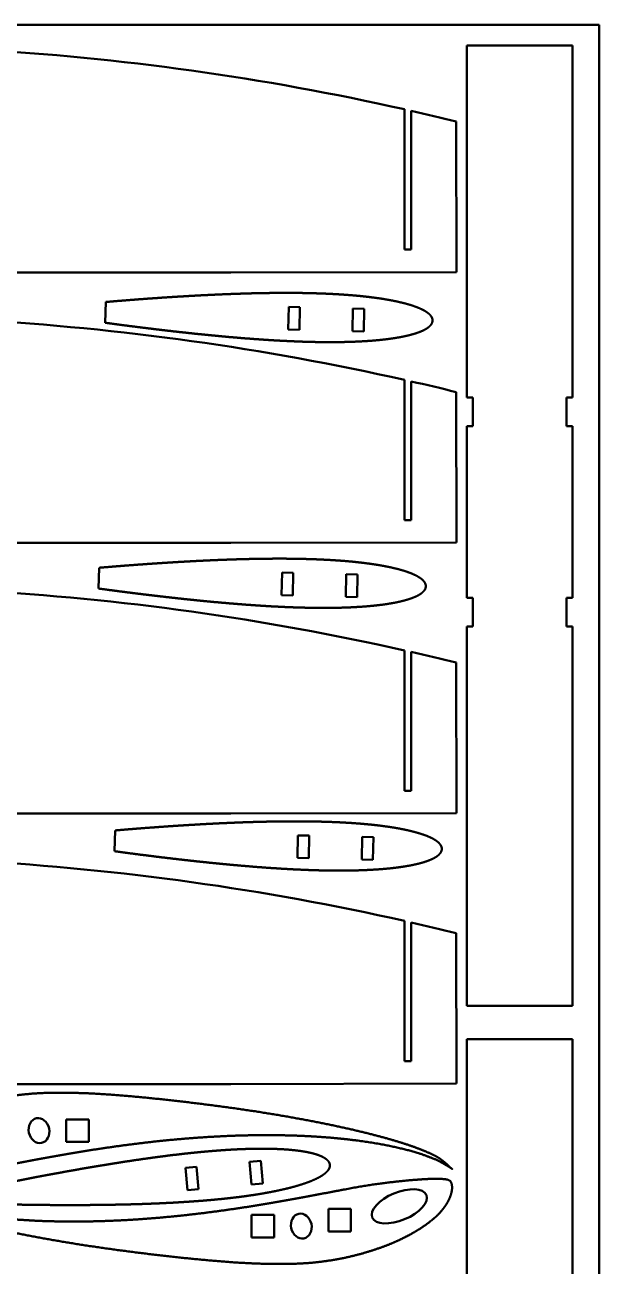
# Model space of a CAD drawing. Header units: millimetres. Extents: x -123 to 777, y 0 to 1570.
# Drawn here: x 522 to 777, y 1019 to 1570 of the extents above; entities that cross this region are included whole.
import ezdxf

# ---------------------------------------------------------------- set-up
doc = ezdxf.new("R2010")
doc.units = ezdxf.units.MM
doc.layers.add('Visible (ISO)', color=7, linetype='Continuous', lineweight=50)

msp = doc.modelspace()

# ---------------------------------------------------------------- linework, layer by layer
at = {"layer": 'Visible (ISO)'}
for p, q in [((776.99, 1569.93), (-123.01, 1569.93)), ((776.99, 669.93), (776.99, 1569.93)), ((718.39, 1560.79), (765.11, 1560.79)), ((718.39, 1404.67), (718.39, 1560.79)), ((765.11, 1560.79), (765.11, 1404.67)), ((690.65, 1532.46), (690.65, 1470.23)), ((693.65, 1470.23), (693.65, 1531.78)), ((713.61, 1527.04), (713.73, 1460.27)), ((690.65, 1470.23), (693.65, 1470.23)), ((613.73, 1460.09), (457.61, 1460.09)), ((713.73, 1460.27), (613.73, 1460.09)), ((558.03, 1437.77), (558.27, 1446.99)), ((639.34, 1444.81), (639.09, 1434.81)), ((644.34, 1444.69), (639.34, 1444.81)), ((644.09, 1434.69), (644.34, 1444.69)), ((667.85, 1444.09), (667.6, 1434.1)), ((672.85, 1443.97), (667.85, 1444.09)), ((672.6, 1433.97), (672.85, 1443.97)), ((639.09, 1434.81), (644.09, 1434.69)), ((667.6, 1434.1), (672.6, 1433.97)), ((690.65, 1412.46), (690.65, 1350.23)), ((693.65, 1350.23), (693.65, 1411.78)), ((713.61, 1407.04), (713.73, 1340.27)), ((720.97, 1404.67), (718.39, 1404.67)), ((720.97, 1391.97), (720.97, 1404.67)), ((762.53, 1404.67), (762.53, 1391.97)), ((765.11, 1404.67), (762.53, 1404.67)), ((718.39, 1391.97), (720.97, 1391.97)), ((718.39, 1315.77), (718.39, 1391.97)), ((762.53, 1391.97), (765.11, 1391.97)), ((765.11, 1391.97), (765.11, 1315.77)), ((690.65, 1350.23), (693.65, 1350.23)), ((613.73, 1340.09), (457.61, 1340.09)), ((713.73, 1340.27), (613.73, 1340.09)), ((555.07, 1319.89), (555.3, 1329.11)), ((636.38, 1326.93), (636.13, 1316.93)), ((641.37, 1326.8), (636.38, 1326.93)), ((641.12, 1316.8), (641.37, 1326.8)), ((664.89, 1326.21), (664.63, 1316.21)), ((669.88, 1326.09), (664.89, 1326.21)), ((669.63, 1316.09), (669.88, 1326.09)), ((636.13, 1316.93), (641.12, 1316.8)), ((664.63, 1316.21), (669.63, 1316.09)), ((720.97, 1315.77), (718.39, 1315.77)), ((720.97, 1303.07), (720.97, 1315.77)), ((762.53, 1315.77), (762.53, 1303.07)), ((765.11, 1315.77), (762.53, 1315.77)), ((718.39, 1303.07), (720.97, 1303.07)), ((718.39, 1134.72), (718.39, 1303.07)), ((762.53, 1303.07), (765.11, 1303.07)), ((765.11, 1303.07), (765.11, 1134.72)), ((690.65, 1292.46), (690.65, 1230.23)), ((693.65, 1230.23), (693.65, 1291.78)), ((713.61, 1287.04), (713.73, 1220.27)), ((690.65, 1230.23), (693.65, 1230.23)), ((613.73, 1220.09), (457.61, 1220.09)), ((713.73, 1220.27), (613.73, 1220.09)), ((562.15, 1203.37), (562.38, 1212.59)), ((643.46, 1210.41), (643.21, 1200.41)), ((648.46, 1210.28), (643.46, 1210.41)), ((648.2, 1200.28), (648.46, 1210.28)), ((671.97, 1209.69), (671.72, 1199.69)), ((676.97, 1209.56), (671.97, 1209.69)), ((676.71, 1199.57), (676.97, 1209.56)), ((643.21, 1200.41), (648.2, 1200.28)), ((671.72, 1199.69), (676.71, 1199.57)), ((690.65, 1172.46), (690.65, 1110.23)), ((693.65, 1110.23), (693.65, 1171.78)), ((713.61, 1167.04), (713.73, 1100.27)), ((765.11, 1134.72), (718.39, 1134.72)), ((718.39, 1119.93), (765.11, 1119.93)), ((718.39, 963.81), (718.39, 1119.93)), ((765.11, 1119.93), (765.11, 963.81)), ((690.65, 1110.23), (693.65, 1110.23)), ((613.73, 1100.09), (457.61, 1100.09)), ((713.73, 1100.27), (613.73, 1100.09)), ((550.75, 1084.44), (540.75, 1084.44)), ((540.75, 1084.44), (540.75, 1074.44)), ((550.75, 1074.44), (550.75, 1084.44)), ((540.75, 1074.44), (550.75, 1074.44)), ((598.53, 1063.43), (593.55, 1062.99)), ((593.55, 1062.99), (594.44, 1053.03)), ((599.42, 1053.47), (598.53, 1063.43)), ((626.93, 1065.97), (621.95, 1065.53)), ((621.95, 1065.53), (622.84, 1055.57)), ((627.82, 1056.01), (626.93, 1065.97)), ((594.44, 1053.03), (599.42, 1053.47)), ((622.84, 1055.57), (627.82, 1056.01)), ((632.85, 1042.09), (622.85, 1042.09)), ((622.85, 1042.09), (622.85, 1032.09)), ((632.85, 1032.09), (632.85, 1042.09)), ((666.93, 1044.75), (656.93, 1044.75)), ((656.93, 1044.75), (656.93, 1034.75)), ((666.93, 1034.75), (666.93, 1044.75)), ((622.85, 1032.09), (632.85, 1032.09)), ((656.93, 1034.75), (666.93, 1034.75))]:
    msp.add_line(p, q, dxfattribs=at)
for centre, start, end in [((435.97, 402.69), 77.29628, 86.79636), ((435.97, 402.69), 76.129, 77.14409), ((435.97, 282.69), 77.29628, 86.79636), ((435.97, 282.69), 76.129, 77.14409), ((435.97, 162.69), 77.29628, 86.79636), ((435.97, 162.69), 76.129, 77.14409), ((435.97, 42.69), 77.29628, 86.79636), ((435.97, 42.69), 76.129, 77.14409)]:
    msp.add_arc(centre, 1158.12, start, end, dxfattribs=at)
for centre, major_axis, ratio in [((528.66, 1079.44), (1.15, -5.46), 0.817733), ((688.39, 1045.86), (-12.02, -4.98), 0.475362), ((644.93, 1037.09), (-1.15, 5.46), 0.817733)]:
    msp.add_ellipse(centre, major_axis=major_axis, ratio=ratio, dxfattribs=at)
for points, degree, knots in [([(558.27, 1446.99), (558.8, 1447.04), (560.21, 1447.16), (562.55, 1447.36), (565.85, 1447.63), (569.61, 1447.92), (573.46, 1448.22), (577.41, 1448.51), (581.44, 1448.79), (585.55, 1449.07), (589.72, 1449.33), (593.94, 1449.59), (598.21, 1449.83), (602.52, 1450.05), (606.85, 1450.26), (611.2, 1450.45), (615.55, 1450.61), (619.89, 1450.75), (624.22, 1450.87), (628.52, 1450.95), (632.79, 1451.01), (637.01, 1451.04), (641.17, 1451.03), (645.27, 1450.99), (649.29, 1450.91), (653.23, 1450.79), (657.07, 1450.63), (660.81, 1450.44), (664.44, 1450.2), (667.95, 1449.93), (671.33, 1449.62), (674.58, 1449.26), (677.68, 1448.87), (680.63, 1448.45), (683.42, 1447.98), (686.05, 1447.49), (688.51, 1446.96), (690.79, 1446.4), (692.89, 1445.81), (694.8, 1445.2), (696.53, 1444.56), (698.06, 1443.9), (699.39, 1443.23), (700.53, 1442.53), (701.47, 1441.82), (702.2, 1441.08), (702.74, 1440.32), (703.06, 1439.54), (703.15, 1438.74), (703.02, 1437.94), (702.66, 1437.18), (702.09, 1436.44), (701.31, 1435.75), (700.34, 1435.08), (699.17, 1434.44), (697.8, 1433.83), (696.24, 1433.25), (694.49, 1432.7), (692.54, 1432.19), (690.42, 1431.71), (688.11, 1431.26), (685.63, 1430.86), (682.98, 1430.49), (680.17, 1430.17), (677.2, 1429.89), (674.09, 1429.66), (670.83, 1429.47), (667.44, 1429.33), (663.92, 1429.23), (660.28, 1429.18), (656.53, 1429.17), (652.69, 1429.21), (648.75, 1429.29), (644.73, 1429.41), (640.63, 1429.58), (636.47, 1429.78), (632.26, 1430.01), (628, 1430.29), (623.71, 1430.59), (619.39, 1430.92), (615.06, 1431.28), (610.72, 1431.66), (606.39, 1432.07), (602.08, 1432.49), (597.79, 1432.93), (593.54, 1433.39), (589.33, 1433.85), (585.18, 1434.33), (581.09, 1434.81), (577.08, 1435.3), (573.15, 1435.79), (569.31, 1436.27), (565.58, 1436.76), (562.3, 1437.19), (559.97, 1437.51), (558.56, 1437.7), (558.03, 1437.77)], 4, [0.1162186, 0.1162186, 0.1162186, 0.1162186, 0.1162186, 0.1216716, 0.1306685, 0.1398079, 0.1490772, 0.1584637, 0.1679549, 0.1775388, 0.1872032, 0.1969361, 0.2067257, 0.2165603, 0.226428, 0.2363173, 0.2462166, 0.2561142, 0.2659987, 0.2758584, 0.2856819, 0.2954577, 0.3051742, 0.3148198, 0.3243831, 0.3338524, 0.343216, 0.3524623, 0.3615794, 0.3705553, 0.3793781, 0.3880354, 0.3965147, 0.4048035, 0.4128887, 0.420757, 0.4283948, 0.4357882, 0.4429226, 0.4497836, 0.4563564, 0.4626268, 0.4685814, 0.47421, 0.4795081, 0.4844828, 0.4891614, 0.4936018, 0.4978859, 0.5021141, 0.5063982, 0.5108386, 0.5155172, 0.5204919, 0.52579, 0.5314186, 0.5373732, 0.5436436, 0.5502164, 0.5570774, 0.5642118, 0.5716052, 0.579243, 0.5871113, 0.5951965, 0.6034853, 0.6119646, 0.6206219, 0.6294447, 0.6384206, 0.6475377, 0.656784, 0.6661476, 0.6756169, 0.6851802, 0.6948258, 0.7045423, 0.7143181, 0.7241416, 0.7340013, 0.7438858, 0.7537834, 0.7636827, 0.773572, 0.7834397, 0.7932743, 0.8030639, 0.8127968, 0.8224612, 0.8320451, 0.8415363, 0.8509228, 0.8601921, 0.8693315, 0.8783284, 0.8837814, 0.8837814, 0.8837814, 0.8837814, 0.8837814]), ([(555.3, 1329.11), (555.83, 1329.15), (557.25, 1329.27), (559.59, 1329.47), (562.89, 1329.74), (566.64, 1330.04), (570.5, 1330.33), (574.45, 1330.62), (578.48, 1330.91), (582.58, 1331.18), (586.75, 1331.45), (590.98, 1331.7), (595.25, 1331.94), (599.56, 1332.17), (603.89, 1332.37), (608.23, 1332.56), (612.58, 1332.73), (616.93, 1332.87), (621.25, 1332.98), (625.56, 1333.07), (629.82, 1333.13), (634.04, 1333.15), (638.21, 1333.15), (642.3, 1333.1), (646.33, 1333.02), (650.27, 1332.9), (654.11, 1332.75), (657.85, 1332.55), (661.48, 1332.32), (664.99, 1332.05), (668.37, 1331.73), (671.62, 1331.38), (674.72, 1330.99), (677.67, 1330.56), (680.46, 1330.1), (683.09, 1329.6), (685.54, 1329.07), (687.82, 1328.52), (689.92, 1327.93), (691.84, 1327.32), (693.56, 1326.68), (695.09, 1326.02), (696.43, 1325.34), (697.57, 1324.65), (698.5, 1323.93), (699.24, 1323.2), (699.77, 1322.44), (700.09, 1321.66), (700.19, 1320.85), (700.05, 1320.06), (699.7, 1319.29), (699.12, 1318.56), (698.35, 1317.86), (697.38, 1317.2), (696.21, 1316.56), (694.84, 1315.95), (693.28, 1315.37), (691.52, 1314.82), (689.58, 1314.3), (687.45, 1313.82), (685.15, 1313.38), (682.67, 1312.97), (680.02, 1312.61), (677.21, 1312.29), (674.24, 1312.01), (671.12, 1311.78), (667.86, 1311.59), (664.47, 1311.44), (660.95, 1311.35), (657.32, 1311.29), (653.57, 1311.29), (649.72, 1311.33), (645.78, 1311.41), (641.76, 1311.53), (637.67, 1311.69), (633.51, 1311.89), (629.29, 1312.13), (625.04, 1312.4), (620.74, 1312.7), (616.43, 1313.04), (612.1, 1313.4), (607.76, 1313.78), (603.43, 1314.19), (599.12, 1314.61), (594.83, 1315.05), (590.57, 1315.5), (586.37, 1315.97), (582.21, 1316.45), (578.13, 1316.93), (574.11, 1317.41), (570.19, 1317.9), (566.35, 1318.39), (562.62, 1318.87), (559.33, 1319.31), (557.01, 1319.62), (555.6, 1319.82), (555.07, 1319.89)], 4, [0.1162186, 0.1162186, 0.1162186, 0.1162186, 0.1162186, 0.1216716, 0.1306685, 0.1398079, 0.1490772, 0.1584637, 0.1679549, 0.1775388, 0.1872032, 0.1969361, 0.2067257, 0.2165603, 0.226428, 0.2363173, 0.2462166, 0.2561142, 0.2659987, 0.2758584, 0.2856819, 0.2954577, 0.3051742, 0.3148198, 0.3243831, 0.3338524, 0.343216, 0.3524623, 0.3615794, 0.3705553, 0.3793781, 0.3880354, 0.3965147, 0.4048035, 0.4128887, 0.420757, 0.4283948, 0.4357882, 0.4429226, 0.4497836, 0.4563564, 0.4626268, 0.4685814, 0.47421, 0.4795081, 0.4844828, 0.4891614, 0.4936018, 0.4978859, 0.5021141, 0.5063982, 0.5108386, 0.5155172, 0.5204919, 0.52579, 0.5314186, 0.5373732, 0.5436436, 0.5502164, 0.5570774, 0.5642118, 0.5716052, 0.579243, 0.5871113, 0.5951965, 0.6034853, 0.6119646, 0.6206219, 0.6294447, 0.6384206, 0.6475377, 0.656784, 0.6661476, 0.6756169, 0.6851802, 0.6948258, 0.7045423, 0.7143181, 0.7241416, 0.7340013, 0.7438858, 0.7537834, 0.7636827, 0.773572, 0.7834397, 0.7932743, 0.8030639, 0.8127968, 0.8224612, 0.8320451, 0.8415363, 0.8509228, 0.8601921, 0.8693315, 0.8783284, 0.8837814, 0.8837814, 0.8837814, 0.8837814, 0.8837814]), ([(562.38, 1212.59), (562.92, 1212.63), (564.33, 1212.75), (566.67, 1212.95), (569.97, 1213.22), (573.72, 1213.52), (577.58, 1213.81), (581.53, 1214.1), (585.56, 1214.39), (589.67, 1214.66), (593.84, 1214.93), (598.06, 1215.18), (602.33, 1215.42), (606.64, 1215.65), (610.97, 1215.85), (615.31, 1216.04), (619.66, 1216.21), (624.01, 1216.35), (628.34, 1216.46), (632.64, 1216.55), (636.9, 1216.61), (641.12, 1216.63), (645.29, 1216.62), (649.39, 1216.58), (653.41, 1216.5), (657.35, 1216.38), (661.19, 1216.23), (664.93, 1216.03), (668.56, 1215.8), (672.07, 1215.52), (675.45, 1215.21), (678.7, 1214.86), (681.8, 1214.47), (684.75, 1214.04), (687.54, 1213.58), (690.17, 1213.08), (692.62, 1212.55), (694.9, 1211.99), (697, 1211.41), (698.92, 1210.79), (700.64, 1210.16), (702.17, 1209.5), (703.51, 1208.82), (704.65, 1208.13), (705.59, 1207.41), (706.32, 1206.68), (706.86, 1205.92), (707.18, 1205.13), (707.27, 1204.33), (707.13, 1203.54), (706.78, 1202.77), (706.21, 1202.04), (705.43, 1201.34), (704.46, 1200.68), (703.29, 1200.04), (701.92, 1199.43), (700.36, 1198.85), (698.6, 1198.3), (696.66, 1197.78), (694.54, 1197.3), (692.23, 1196.86), (689.75, 1196.45), (687.1, 1196.09), (684.29, 1195.77), (681.32, 1195.49), (678.2, 1195.25), (674.95, 1195.07), (671.55, 1194.92), (668.04, 1194.83), (664.4, 1194.77), (660.65, 1194.77), (656.81, 1194.8), (652.87, 1194.88), (648.84, 1195.01), (644.75, 1195.17), (640.59, 1195.37), (636.38, 1195.61), (632.12, 1195.88), (627.83, 1196.18), (623.51, 1196.52), (619.18, 1196.88), (614.84, 1197.26), (610.51, 1197.66), (606.2, 1198.09), (601.91, 1198.53), (597.65, 1198.98), (593.45, 1199.45), (589.29, 1199.92), (585.21, 1200.41), (581.2, 1200.89), (577.27, 1201.38), (573.43, 1201.87), (569.7, 1202.35), (566.41, 1202.79), (564.09, 1203.1), (562.68, 1203.3), (562.15, 1203.37)], 4, [0.1162186, 0.1162186, 0.1162186, 0.1162186, 0.1162186, 0.1216716, 0.1306685, 0.1398079, 0.1490772, 0.1584637, 0.1679549, 0.1775388, 0.1872032, 0.1969361, 0.2067257, 0.2165603, 0.226428, 0.2363173, 0.2462166, 0.2561142, 0.2659987, 0.2758584, 0.2856819, 0.2954577, 0.3051742, 0.3148198, 0.3243831, 0.3338524, 0.343216, 0.3524623, 0.3615794, 0.3705553, 0.3793781, 0.3880354, 0.3965147, 0.4048035, 0.4128887, 0.420757, 0.4283948, 0.4357882, 0.4429226, 0.4497836, 0.4563564, 0.4626268, 0.4685814, 0.47421, 0.4795081, 0.4844828, 0.4891614, 0.4936018, 0.4978859, 0.5021141, 0.5063982, 0.5108386, 0.5155172, 0.5204919, 0.52579, 0.5314186, 0.5373732, 0.5436436, 0.5502164, 0.5570774, 0.5642118, 0.5716052, 0.579243, 0.5871113, 0.5951965, 0.6034853, 0.6119646, 0.6206219, 0.6294447, 0.6384206, 0.6475377, 0.656784, 0.6661476, 0.6756169, 0.6851802, 0.6948258, 0.7045423, 0.7143181, 0.7241416, 0.7340013, 0.7438858, 0.7537834, 0.7636827, 0.773572, 0.7834397, 0.7932743, 0.8030639, 0.8127968, 0.8224612, 0.8320451, 0.8415363, 0.8509228, 0.8601921, 0.8693315, 0.8783284, 0.8837814, 0.8837814, 0.8837814, 0.8837814, 0.8837814]), ([(711.82, 1062.43), (711.82, 1062.42), (711.52, 1062.62), (710.03, 1063.63), (710.02, 1063.5), (705.34, 1066.47), (703.25, 1066.99), (696.69, 1069.82), (691.17, 1070.99), (683.16, 1073.04), (674.96, 1074.33), (665.48, 1075.68), (655.47, 1076.58), (644.75, 1077.22), (633.59, 1077.5), (622.04, 1077.45), (610.28, 1077.05), (598.41, 1076.34), (586.56, 1075.33), (574.86, 1074.06), (563.39, 1072.58), (552.3, 1070.93), (541.64, 1069.17), (531.52, 1067.37), (522, 1065.58), (513.13, 1063.89), (504.95, 1062.3), (497.47, 1061.04), (490.63, 1060.16), (484.41, 1059.47), (478.9, 1058.93), (474.1, 1058.63), (470.1, 1058.4), (466.75, 1058.51), (464.2, 1058.62), (462.18, 1059.22), (461.85, 1061.17), (461.69, 1063.09), (462.21, 1065.33), (463.07, 1067.64), (464.48, 1070.11), (466.31, 1072.63), (468.72, 1075.14), (471.67, 1077.62), (475.11, 1080.1), (479.03, 1082.51), (483.42, 1084.83), (488.26, 1087.04), (493.53, 1089.09), (499.2, 1090.97), (505.26, 1092.63), (511.66, 1094.06), (518.42, 1095.15), (525.52, 1095.93), (532.99, 1096.3), (540.85, 1096.29), (549.05, 1096.1), (557.55, 1095.63), (566.33, 1094.98), (575.32, 1094.15), (584.47, 1093.2), (593.7, 1092.15), (602.94, 1091.02), (612.11, 1089.81), (621.16, 1088.51), (630.02, 1087.14), (638.63, 1085.69), (646.95, 1084.19), (654.91, 1082.63), (662.48, 1081.05), (669.61, 1079.43), (676.25, 1077.8), (682.39, 1076.15), (687.93, 1074.55), (692.96, 1072.91), (697.25, 1071.39), (701.17, 1069.76), (704.06, 1068.45), (706.93, 1066.73), (708.13, 1065.65), (710.39, 1063.76), (710.52, 1063.41), (711.57, 1062.62), (711.82, 1062.44), (711.82, 1062.43)], 5, [-1, -1, -1, -1, -1, -1, -0.993452, -0.98756, -0.979253, -0.969034, -0.957285, -0.944279, -0.930259, -0.915409, -0.899867, -0.88375, -0.867165, -0.850213, -0.83299, -0.81559, -0.798102, -0.780614, -0.76321, -0.745973, -0.728985, -0.712325, -0.696073, -0.680307, -0.665097, -0.650486, -0.636501, -0.623172, -0.610538, -0.59865, -0.587609, -0.577556, -0.568651, -0.560737, -0.553486, -0.546561, -0.539588, -0.532169, -0.524204, -0.515739, -0.506781, -0.497336, -0.48741, -0.477009, -0.466145, -0.454854, -0.443167, -0.431115, -0.418729, -0.406034, -0.393048, -0.379774, -0.3662, -0.352315, -0.338113, -0.3236, -0.308799, -0.293754, -0.278514, -0.263136, -0.247678, -0.232202, -0.216768, -0.201431, -0.186243, -0.171254, -0.156512, -0.142066, -0.127966, -0.114263, -0.10101, -0.08826, -0.07607, -0.0645, -0.053614, -0.043466, -0.034068, -0.025421, -0.017617, -0.010963, -0.00602, 0, 0, 0, 0, 0, 0]), ([(512.75, 1055.92), (513.28, 1056.03), (514.67, 1056.31), (516.97, 1056.77), (520.22, 1057.42), (523.92, 1058.14), (527.71, 1058.87), (531.6, 1059.61), (535.57, 1060.35), (539.62, 1061.09), (543.74, 1061.83), (547.9, 1062.56), (552.12, 1063.29), (556.37, 1064), (560.65, 1064.7), (564.95, 1065.38), (569.25, 1066.04), (573.55, 1066.68), (577.84, 1067.28), (582.1, 1067.86), (586.33, 1068.4), (590.52, 1068.91), (594.66, 1069.38), (598.74, 1069.8), (602.74, 1070.18), (606.67, 1070.51), (610.5, 1070.79), (614.24, 1071.03), (617.88, 1071.21), (621.39, 1071.33), (624.79, 1071.41), (628.05, 1071.43), (631.18, 1071.39), (634.16, 1071.3), (636.98, 1071.16), (639.65, 1070.97), (642.15, 1070.72), (644.48, 1070.43), (646.63, 1070.08), (648.61, 1069.69), (650.39, 1069.26), (651.99, 1068.78), (653.39, 1068.26), (654.6, 1067.69), (655.61, 1067.09), (656.43, 1066.44), (657.05, 1065.75), (657.45, 1065.01), (657.64, 1064.22), (657.59, 1063.42), (657.33, 1062.62), (656.84, 1061.82), (656.15, 1061.04), (655.26, 1060.27), (654.17, 1059.5), (652.88, 1058.74), (651.4, 1057.99), (649.72, 1057.24), (647.85, 1056.51), (645.79, 1055.79), (643.55, 1055.09), (641.13, 1054.4), (638.54, 1053.74), (635.78, 1053.1), (632.87, 1052.48), (629.8, 1051.9), (626.58, 1051.34), (623.23, 1050.81), (619.74, 1050.31), (616.13, 1049.84), (612.41, 1049.41), (608.59, 1049.01), (604.66, 1048.64), (600.65, 1048.31), (596.57, 1048), (592.41, 1047.73), (588.2, 1047.48), (583.94, 1047.27), (579.64, 1047.08), (575.31, 1046.92), (570.97, 1046.78), (566.62, 1046.67), (562.27, 1046.58), (557.93, 1046.51), (553.62, 1046.46), (549.35, 1046.43), (545.11, 1046.41), (540.93, 1046.41), (536.82, 1046.42), (532.78, 1046.45), (528.82, 1046.48), (524.95, 1046.53), (521.19, 1046.59), (517.87, 1046.65), (515.53, 1046.7), (514.11, 1046.73), (513.57, 1046.74)], 4, [0.1162186, 0.1162186, 0.1162186, 0.1162186, 0.1162186, 0.1216716, 0.1306685, 0.1398079, 0.1490772, 0.1584637, 0.1679549, 0.1775388, 0.1872032, 0.1969361, 0.2067257, 0.2165603, 0.226428, 0.2363173, 0.2462166, 0.2561142, 0.2659987, 0.2758584, 0.2856819, 0.2954577, 0.3051742, 0.3148198, 0.3243831, 0.3338524, 0.343216, 0.3524623, 0.3615794, 0.3705553, 0.3793781, 0.3880354, 0.3965147, 0.4048035, 0.4128887, 0.420757, 0.4283948, 0.4357882, 0.4429226, 0.4497836, 0.4563564, 0.4626268, 0.4685814, 0.47421, 0.4795081, 0.4844828, 0.4891614, 0.4936018, 0.4978859, 0.5021141, 0.5063982, 0.5108386, 0.5155172, 0.5204919, 0.52579, 0.5314186, 0.5373732, 0.5436436, 0.5502164, 0.5570774, 0.5642118, 0.5716052, 0.579243, 0.5871113, 0.5951965, 0.6034853, 0.6119646, 0.6206219, 0.6294447, 0.6384206, 0.6475377, 0.656784, 0.6661476, 0.6756169, 0.6851802, 0.6948258, 0.7045423, 0.7143181, 0.7241416, 0.7340013, 0.7438858, 0.7537834, 0.7636827, 0.773572, 0.7834397, 0.7932743, 0.8030639, 0.8127968, 0.8224612, 0.8320451, 0.8415363, 0.8509228, 0.8601921, 0.8693315, 0.8783284, 0.8837814, 0.8837814, 0.8837814, 0.8837814, 0.8837814]), ([(461.78, 1054.11), (461.78, 1054.11), (462.08, 1053.92), (463.57, 1052.9), (463.58, 1053.04), (468.25, 1050.07), (470.34, 1049.55), (476.9, 1046.71), (482.43, 1045.55), (490.44, 1043.5), (498.64, 1042.21), (508.12, 1040.86), (518.12, 1039.96), (528.85, 1039.31), (540.01, 1039.04), (551.55, 1039.09), (563.32, 1039.48), (575.19, 1040.2), (587.04, 1041.21), (598.74, 1042.48), (610.2, 1043.96), (621.3, 1045.61), (631.96, 1047.37), (642.08, 1049.17), (651.6, 1050.96), (660.47, 1052.65), (668.65, 1054.23), (676.12, 1055.49), (682.97, 1056.38), (689.19, 1057.07), (694.7, 1057.61), (699.49, 1057.9), (703.5, 1058.14), (706.84, 1058.03), (709.4, 1057.92), (711.42, 1057.32), (711.75, 1055.37), (711.9, 1053.45), (711.38, 1051.21), (710.53, 1048.9), (709.12, 1046.43), (707.29, 1043.9), (704.87, 1041.4), (701.92, 1038.92), (698.49, 1036.44), (694.56, 1034.03), (690.17, 1031.71), (685.33, 1029.49), (680.06, 1027.45), (674.39, 1025.57), (668.34, 1023.91), (661.94, 1022.48), (655.17, 1021.39), (648.07, 1020.61), (640.61, 1020.24), (632.75, 1020.25), (624.55, 1020.44), (616.05, 1020.9), (607.27, 1021.56), (598.28, 1022.39), (589.13, 1023.33), (579.9, 1024.39), (570.66, 1025.52), (561.48, 1026.73), (552.43, 1028.03), (543.58, 1029.4), (534.96, 1030.85), (526.65, 1032.35), (518.68, 1033.9), (511.11, 1035.49), (503.98, 1037.11), (497.34, 1038.74), (491.21, 1040.38), (485.67, 1041.99), (480.64, 1043.63), (476.35, 1045.14), (472.43, 1046.78), (469.54, 1048.09), (466.66, 1049.81), (465.46, 1050.89), (463.2, 1052.78), (463.08, 1053.13), (462.02, 1053.92), (461.78, 1054.1), (461.78, 1054.11)], 5, [-1, -1, -1, -1, -1, -1, -0.993452, -0.98756, -0.979253, -0.969034, -0.957285, -0.944279, -0.930259, -0.915409, -0.899867, -0.88375, -0.867165, -0.850213, -0.83299, -0.81559, -0.798102, -0.780614, -0.76321, -0.745973, -0.728985, -0.712325, -0.696073, -0.680307, -0.665097, -0.650486, -0.636501, -0.623172, -0.610538, -0.59865, -0.587609, -0.577556, -0.568651, -0.560737, -0.553486, -0.546561, -0.539588, -0.532169, -0.524204, -0.515739, -0.506781, -0.497336, -0.48741, -0.477009, -0.466145, -0.454854, -0.443167, -0.431115, -0.418729, -0.406034, -0.393048, -0.379774, -0.3662, -0.352315, -0.338113, -0.3236, -0.308799, -0.293754, -0.278514, -0.263136, -0.247678, -0.232202, -0.216768, -0.201431, -0.186243, -0.171254, -0.156512, -0.142066, -0.127966, -0.114263, -0.10101, -0.08826, -0.07607, -0.0645, -0.053614, -0.043466, -0.034068, -0.025421, -0.017617, -0.010963, -0.00602, 0, 0, 0, 0, 0, 0])]:
    msp.add_open_spline(points, degree=degree, knots=knots, dxfattribs=at)

doc.saveas('drawing.dxf')
